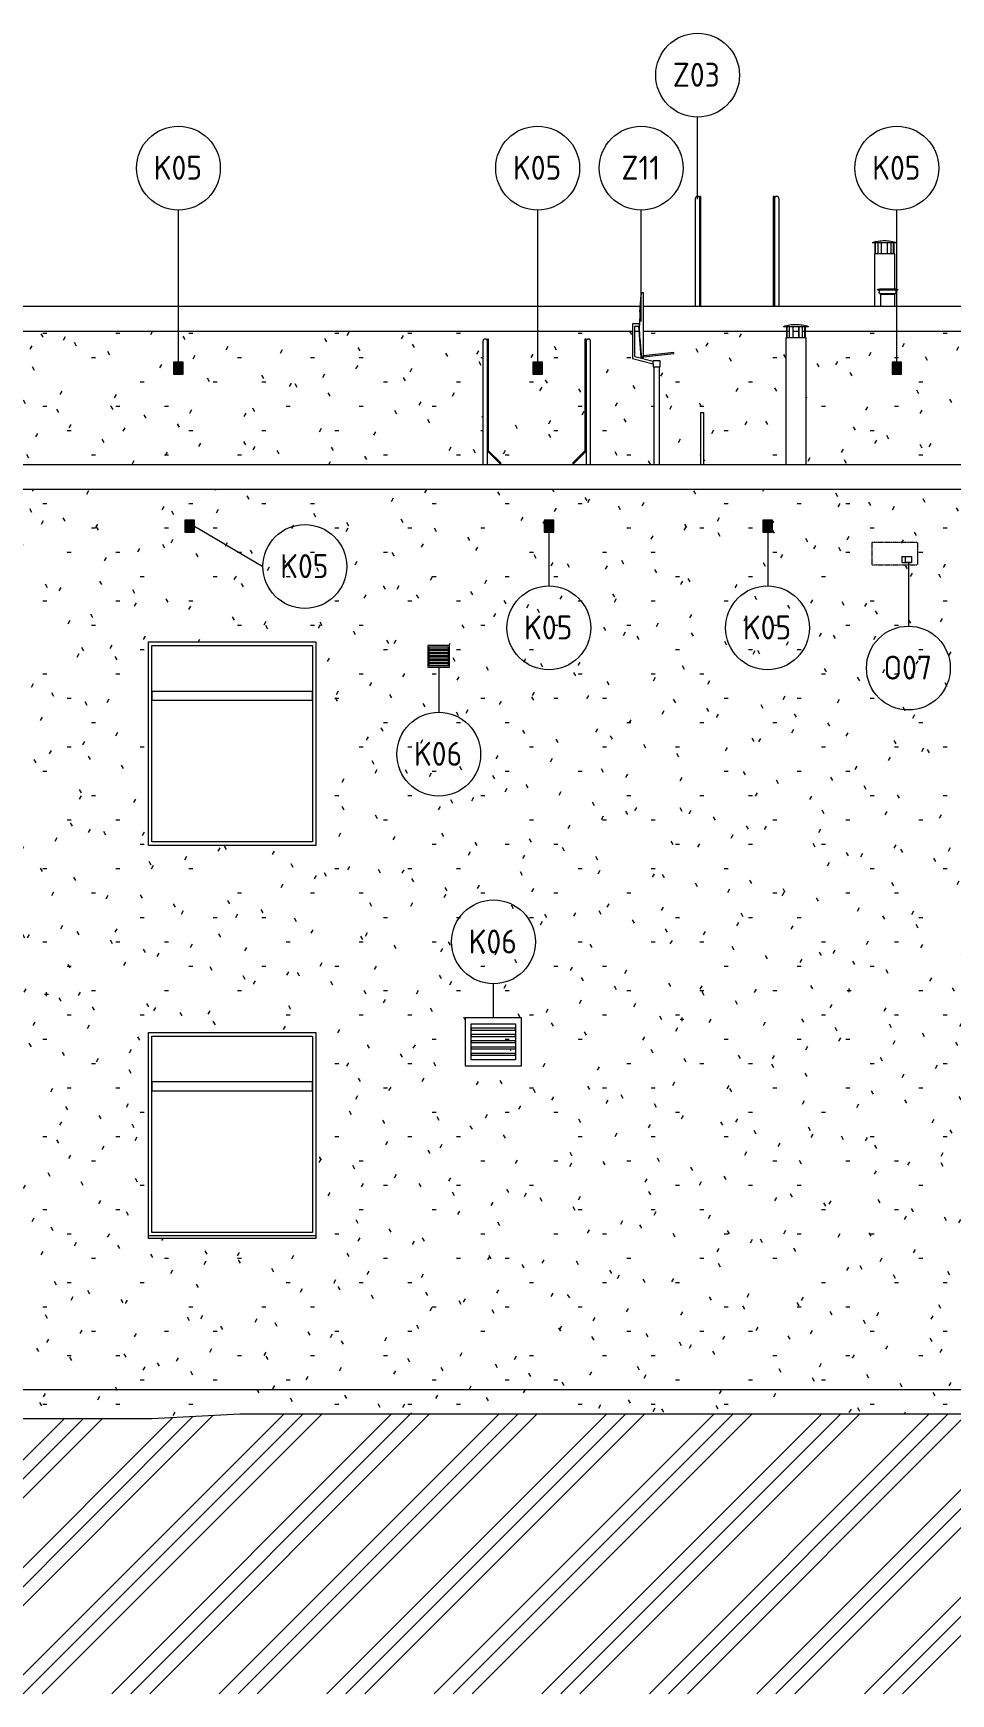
# Model space of a CAD drawing. Header units: millimetres. Extents: x -17526 to 472153, y -45352 to 20466.
# Drawn here: x 175377 to 183040, y -2011 to 11852 of the extents above; entities that cross this region are included whole.
import ezdxf

# ---------------------------------------------------------------- set-up
doc = ezdxf.new("R2010")
doc.units = ezdxf.units.MM
doc.linetypes.add('3_Čárkovaná 1_0mm', pattern=[2, 1, -1])
for name, color, linetype, lineweight in [('A-DETL', 90, 'Continuous', 9), ('A-DETL-GENF', 92, 'Continuous', 9), ('A-DETL-THIN', 151, 'Continuous', 9), ('A-GENM', 13, 'Continuous', 9), ('A-GENM-IDEN', 13, 'Continuous', 9), ('A-GLAZ', 151, 'Continuous', 9), ('A-ROOF-OTLN', 132, 'Continuous', 9), ('A-WALL', 113, 'Continuous', 9), ('A-WALL-PATT', 111, 'Continuous', 9), ('E-POWR-CNTR', 130, 'Continuous', 9), ('E-POWR-DROP', 130, 'Continuous', 9), ('M-EQPM', 50, 'Continuous', 9), ('M-EQPM-IDEN', 50, 'Continuous', 9), ('M-HVAC-CDFF', 50, 'Continuous', 9), ('M-HVAC-CDFF-IDEN', 2, 'Continuous', 9), ('Q-SPCQ', 91, 'Continuous', 9), ('Q-SPCQ-IDEN', 132, 'Continuous', 9)]:
    doc.layers.add(name, color=color, linetype=linetype, lineweight=lineweight)
doc.styles.add('ISOCPEUR', font='isocpeur.ttf', dxfattribs={"width": 0.9, "height": 200})
pattern_1 = [(0, (200653.28, 0), (812.8, 203.2), [33.528, -576.072, 33.528, -576.072, -3251.2]), (0, (200653.28, 0), (812.8, 203.2), [-1219.2, 33.528, -1185.672, 33.528, -576.072, -1422.4]), (0, (200653.28, 0), (812.8, 203.2), [-3048, 33.528, -372.872, 33.528, -982.472]), (120, (200958.08, 101.6), (-582.3764, 602.3054), [33.528, -576.072, 33.528, -576.072, -3251.2]), (120, (200958.08, 101.6), (-582.3764, 602.3054), [-1219.2, 33.528, -1185.672, 33.528, -576.072, -1422.4]), (120, (200958.08, 101.6), (-582.3764, 602.3054), [-3048, 33.528, -372.872, 33.528, -982.472]), (240, (201059.68, 508), (-230.4236, -805.5054), [33.528, -576.072, 33.528, -576.072, -3251.2]), (240, (201059.68, 508), (-230.4236, -805.5054), [-1219.2, 33.528, -1185.672, 33.528, -576.072, -1422.4]), (240, (201059.68, 508), (-230.4236, -805.5054), [-3048, 33.528, -372.872, 33.528, -982.472])]

# ---------------------------------------------------------------- blocks, each defined once
blk = doc.blocks.new('OKNO_1k_nadsvetlik - OKNO_1k_nadsvetlik_1500x1800-1969463-V-Nový-Bourání')
at = {"layer": 'A-GLAZ'}
for p, q in [((-24284, 1840), (-24284, 3480)), ((-24284, 3480), (-22944, 3480)), ((-22944, 3480), (-22944, 1840)), ((-24284, 3100), (-22944, 3100)), ((-24284, 3100), (-24284, 3020)), ((-22944, 3020), (-22944, 3100)), ((-22944, 3020), (-24284, 3020)), ((-22944, 1840), (-24284, 1840))]:
    blk.add_line(p, q, dxfattribs=at)
blk = doc.blocks.new('parapet_ext - parapet_ext-1802102-V-Nový-Bourání')
at = {"layer": 'Q-SPCQ'}
for p, q in [((-24314, 1790), (-24314, 1812)), ((-22914, 1812), (-24314, 1812)), ((-22914, 1812), (-22914, 1790)), ((-22914, 1790), (-24314, 1790))]:
    blk.add_line(p, q, dxfattribs=at)
blk = doc.blocks.new('DPS_vetrání_nová - Typ 1-1348339-V-Nový-Bourání')
at = {"layer": 'M-EQPM', "color": 11}
for p, q in [((-27009, 7786), (-27009, 7686)), ((-26929, 7786), (-27009, 7786)), ((-27004, 7691), (-27004, 7781)), ((-27004, 7781), (-26934, 7781)), ((-27004, 7776), (-26934, 7776)), ((-27004, 7767), (-26934, 7767)), ((-26934, 7781), (-26934, 7691)), ((-26929, 7686), (-26929, 7786)), ((-27009, 7686), (-26929, 7686)), ((-27004, 7758), (-26934, 7758)), ((-27004, 7749), (-26934, 7749)), ((-27004, 7740), (-26934, 7740)), ((-27004, 7732), (-26934, 7732)), ((-27004, 7723), (-26934, 7723)), ((-27004, 7714), (-26934, 7714)), ((-27004, 7705), (-26934, 7705)), ((-27004, 7696), (-26934, 7696)), ((-26934, 7691), (-27004, 7691))]:
    blk.add_line(p, q, dxfattribs=at)
blk = doc.blocks.new('DPS_vetrání_nová - Typ 1-V144-V-Nový-Bourání')
at = {"layer": 'M-EQPM', "color": 11}
for p, q in [((-24103, 9106), (-24103, 9006)), ((-24023, 9106), (-24103, 9106)), ((-24098, 9011), (-24098, 9101)), ((-24098, 9101), (-24028, 9101)), ((-24098, 9096), (-24028, 9096)), ((-24098, 9087), (-24028, 9087)), ((-24098, 9078), (-24028, 9078)), ((-24098, 9069), (-24028, 9069)), ((-24098, 9060), (-24028, 9060)), ((-24098, 9052), (-24028, 9052)), ((-24098, 9043), (-24028, 9043)), ((-24098, 9034), (-24028, 9034)), ((-24098, 9025), (-24028, 9025)), ((-24098, 9016), (-24028, 9016)), ((-24028, 9101), (-24028, 9011)), ((-24023, 9006), (-24023, 9106)), ((-24103, 9006), (-24023, 9006)), ((-24028, 9011), (-24098, 9011))]:
    blk.add_line(p, q, dxfattribs=at)
blk = doc.blocks.new('OKNO_1k_nadsvetlik - OKNO_1k_nadsvetlik_1500x1800-1969513-V-Nový-Bourání')
at = {"layer": 'A-GLAZ'}
for p, q in [((-24284, 5100), (-24284, 6740)), ((-24284, 6740), (-22944, 6740)), ((-22944, 6740), (-22944, 5100)), ((-24284, 6360), (-22944, 6360)), ((-24284, 6360), (-24284, 6280)), ((-22944, 6280), (-24284, 6280)), ((-22944, 6280), (-22944, 6360)), ((-22944, 5100), (-24284, 5100))]:
    blk.add_line(p, q, dxfattribs=at)
blk = doc.blocks.new('parapet_ext - parapet_ext-1802104-V-Nový-Bourání')
at = {"layer": 'Q-SPCQ'}
blk.add_line((-22914, 5072), (-24314, 5072), dxfattribs=at)
blk = doc.blocks.new('Žebřík - DPS_Žebřík ocelový střešní - Z02-2225718-V-Nový-Bourání')
at = {"layer": 'Q-SPCQ', "color": 11}
for p, q in [((-21482, 9299), (-21482, 9280)), ((-21472, 9299), (-21482, 9299)), ((-21472, 8366), (-21472, 9299)), ((-20669, 9299), (-20669, 8366)), ((-20659, 9299), (-20669, 9299)), ((-20659, 9280), (-20659, 9299)), ((-21520, 9280), (-21520, 8250)), ((-21482, 8250), (-21482, 9280)), ((-20659, 9280), (-20659, 8250)), ((-20621, 8250), (-20621, 9280)), ((-21482, 8362), (-21380, 8261)), ((-21370, 8265), (-21472, 8366)), ((-20669, 8366), (-20770, 8265)), ((-20760, 8261), (-20659, 8362)), ((-21380, 8261), (-21380, 8250)), ((-21370, 8250), (-21370, 8265)), ((-20770, 8265), (-20770, 8250)), ((-20760, 8250), (-20760, 8261))]:
    blk.add_line(p, q, dxfattribs=at)
for points, knots in [([(-21501, 9299), (-21503, 9299), (-21505, 9298), (-21508, 9297), (-21511, 9296), (-21512, 9295), (-21514, 9294), (-21515, 9293), (-21516, 9291), (-21517, 9290), (-21518, 9288), (-21519, 9287), (-21519, 9286), (-21519, 9285), (-21520, 9283), (-21520, 9282), (-21520, 9281), (-21520, 9280), (-21520, 9280)], [0, 0, 0, 0, 0.0833333, 0.125, 0.1666667, 0.2083333, 0.2291667, 0.25, 0.2916667, 0.3333333, 0.3541667, 0.375, 0.3958333, 0.4166667, 0.4375, 0.4583333, 0.4791667, 0.5, 0.5, 0.5, 0.5]), ([(-21482, 9280), (-21482, 9280), (-21482, 9281), (-21482, 9282), (-21482, 9283), (-21483, 9285), (-21483, 9286), (-21483, 9287), (-21484, 9288), (-21485, 9289), (-21485, 9290), (-21486, 9292), (-21487, 9293), (-21488, 9294), (-21490, 9295), (-21491, 9296), (-21494, 9297), (-21497, 9298), (-21499, 9299), (-21501, 9299)], [0.5, 0.5, 0.5, 0.5, 0.5208333, 0.5416667, 0.5625, 0.5833333, 0.6041667, 0.625, 0.6458333, 0.6666667, 0.6875, 0.7083333, 0.75, 0.7708333, 0.7916667, 0.8333333, 0.875, 0.9166667, 1, 1, 1, 1]), ([(-20640, 9299), (-20641, 9299), (-20644, 9298), (-20647, 9297), (-20649, 9296), (-20651, 9295), (-20652, 9294), (-20654, 9293), (-20655, 9291), (-20656, 9290), (-20657, 9288), (-20657, 9287), (-20658, 9286), (-20658, 9285), (-20658, 9283), (-20659, 9282), (-20659, 9281), (-20659, 9280), (-20659, 9280)], [0, 0, 0, 0, 0.0833333, 0.125, 0.1666667, 0.2083333, 0.2291667, 0.25, 0.2916667, 0.3333333, 0.3541667, 0.375, 0.3958333, 0.4166667, 0.4375, 0.4583333, 0.4791667, 0.5, 0.5, 0.5, 0.5]), ([(-20621, 9280), (-20621, 9280), (-20621, 9281), (-20621, 9282), (-20621, 9283), (-20621, 9285), (-20622, 9286), (-20622, 9287), (-20623, 9288), (-20623, 9289), (-20624, 9290), (-20625, 9292), (-20626, 9293), (-20627, 9294), (-20628, 9295), (-20630, 9296), (-20632, 9297), (-20636, 9298), (-20638, 9299), (-20640, 9299)], [0.5, 0.5, 0.5, 0.5, 0.5208333, 0.5416667, 0.5625, 0.5833333, 0.6041667, 0.625, 0.6458333, 0.6666667, 0.6875, 0.7083333, 0.75, 0.7708333, 0.7916667, 0.8333333, 0.875, 0.9166667, 1, 1, 1, 1])]:
    blk.add_open_spline(points, degree=3, knots=knots, dxfattribs=at)
blk = doc.blocks.new('Žebřík - DPS_Žebřík ocelový střešní - Z03-2225721-V-Nový-Bourání')
at = {"layer": 'Q-SPCQ', "color": 11}
for p, q in [((-19747, 10471), (-19747, 9570)), ((-19709, 10490), (-19709, 10471)), ((-19699, 10490), (-19709, 10490)), ((-19709, 9570), (-19709, 10471)), ((-19699, 9570), (-19699, 10490)), ((-19095, 10490), (-19095, 9570)), ((-19085, 10490), (-19095, 10490)), ((-19085, 10471), (-19085, 10490)), ((-19085, 10471), (-19085, 9570)), ((-19047, 9570), (-19047, 10471))]:
    blk.add_line(p, q, dxfattribs=at)
for points, knots in [([(-19728, 10490), (-19729, 10490), (-19732, 10490), (-19735, 10489), (-19737, 10487), (-19739, 10486), (-19740, 10485), (-19742, 10484), (-19743, 10483), (-19744, 10481), (-19745, 10479), (-19745, 10478), (-19746, 10477), (-19746, 10476), (-19746, 10475), (-19747, 10473), (-19747, 10472), (-19747, 10471), (-19747, 10471)], [0, 0, 0, 0, 0.0833333, 0.125, 0.1666667, 0.2083333, 0.2291667, 0.25, 0.2916667, 0.3333333, 0.3541667, 0.375, 0.3958333, 0.4166667, 0.4375, 0.4583333, 0.4791667, 0.5, 0.5, 0.5, 0.5]), ([(-19709, 10471), (-19709, 10471), (-19709, 10472), (-19709, 10473), (-19709, 10475), (-19709, 10476), (-19710, 10477), (-19710, 10478), (-19711, 10479), (-19711, 10480), (-19712, 10482), (-19713, 10483), (-19714, 10484), (-19715, 10485), (-19716, 10486), (-19718, 10487), (-19720, 10489), (-19724, 10490), (-19726, 10490), (-19728, 10490)], [0.5, 0.5, 0.5, 0.5, 0.5208333, 0.5416667, 0.5625, 0.5833333, 0.6041667, 0.625, 0.6458333, 0.6666667, 0.6875, 0.7083333, 0.75, 0.7708333, 0.7916667, 0.8333333, 0.875, 0.9166667, 1, 1, 1, 1]), ([(-19066, 10490), (-19068, 10490), (-19071, 10490), (-19074, 10489), (-19076, 10487), (-19078, 10486), (-19079, 10485), (-19080, 10484), (-19082, 10483), (-19083, 10481), (-19084, 10479), (-19084, 10478), (-19084, 10477), (-19085, 10476), (-19085, 10475), (-19085, 10473), (-19085, 10472), (-19085, 10471), (-19085, 10471)], [0, 0, 0, 0, 0.0833333, 0.125, 0.1666667, 0.2083333, 0.2291667, 0.25, 0.2916667, 0.3333333, 0.3541667, 0.375, 0.3958333, 0.4166667, 0.4375, 0.4583333, 0.4791667, 0.5, 0.5, 0.5, 0.5]), ([(-19047, 10471), (-19047, 10471), (-19047, 10472), (-19048, 10473), (-19048, 10475), (-19048, 10476), (-19048, 10477), (-19049, 10478), (-19049, 10479), (-19050, 10480), (-19051, 10482), (-19052, 10483), (-19053, 10484), (-19054, 10485), (-19055, 10486), (-19057, 10487), (-19059, 10489), (-19062, 10490), (-19065, 10490), (-19066, 10490)], [0.5, 0.5, 0.5, 0.5, 0.5208333, 0.5416667, 0.5625, 0.5833333, 0.6041667, 0.625, 0.6458333, 0.6666667, 0.6875, 0.7083333, 0.75, 0.7708333, 0.7916667, 0.8333333, 0.875, 0.9166667, 1, 1, 1, 1])]:
    blk.add_open_spline(points, degree=3, knots=knots, dxfattribs=at)
blk = doc.blocks.new('DPS_antenna - DPS_antenna-1509611-V-Nový-Bourání')
at = {"layer": 'M-EQPM', "color": 11}
for p, q in [((-20180, 9686), (-20191, 9686)), ((-20180, 9416), (-20180, 9686)), ((-20209, 9526), (-20212, 9416)), ((-20272, 9426), (-20272, 9137)), ((-20212, 9426), (-20272, 9426)), ((-20252, 9152), (-20252, 9406)), ((-20252, 9406), (-20212, 9406)), ((-20222, 9406), (-20202, 9148)), ((-20212, 9406), (-20212, 9426)), ((-20209, 9307), (-20212, 9416)), ((-20211, 9404), (-20212, 9406)), ((-20180, 9146), (-20180, 9416)), ((-20252, 9152), (-20097, 9113)), ((-19926, 9186), (-20180, 9160)), ((-20180, 9151), (-19925, 9177)), ((-19925, 9177), (-19926, 9186)), ((-20272, 9137), (-20097, 9093)), ((-20202, 9148), (-20193, 9149)), ((-20191, 9146), (-20180, 9146)), ((-20099, 9118), (-20099, 9114)), ((-20039, 9118), (-20099, 9118)), ((-20096, 9118), (-20099, 9118)), ((-20099, 9093), (-20099, 9068)), ((-20099, 9068), (-20039, 9068)), ((-20097, 9093), (-20097, 9113)), ((-20094, 9068), (-20094, 8250)), ((-20044, 8250), (-20044, 9068)), ((-20039, 9068), (-20039, 9118)), ((-19704, 8684), (-19704, 8250)), ((-19674, 8684), (-19704, 8684)), ((-19674, 8250), (-19674, 8684))]:
    blk.add_line(p, q, dxfattribs=at)
at = {"layer": 'M-EQPM', "color": 11, "flags": 128}
for points in [[(-20209, 9526), (-20198, 9667), (-20192, 9685), (-20192, 9686), (-20192, 9686), (-20191, 9686)], [(-20209, 9307), (-20198, 9166), (-20192, 9147), (-20192, 9147), (-20192, 9146), (-20191, 9146)]]:
    blk.add_lwpolyline(points, dxfattribs=at)
blk = doc.blocks.new('PRAV ochranná mříž_ napájení - Standardní-1168067-V-Nový-Bourání')
at = {"layer": 'M-HVAC-CDFF', "color": 11}
for p, q in [((-21197, 3632), (-21667, 3632)), ((-21667, 3632), (-21667, 3232)), ((-21197, 3232), (-21197, 3632)), ((-21617, 3282), (-21617, 3582)), ((-21617, 3582), (-21247, 3582)), ((-21247, 3545), (-21617, 3545)), ((-21617, 3545), (-21617, 3530)), ((-21617, 3530), (-21247, 3530)), ((-21247, 3492), (-21617, 3492)), ((-21617, 3492), (-21617, 3477)), ((-21617, 3477), (-21247, 3477)), ((-21247, 3582), (-21247, 3282)), ((-21247, 3530), (-21247, 3545)), ((-21247, 3477), (-21247, 3492)), ((-21247, 3440), (-21617, 3440)), ((-21617, 3440), (-21617, 3425)), ((-21617, 3425), (-21247, 3425)), ((-21247, 3387), (-21617, 3387)), ((-21617, 3387), (-21617, 3372)), ((-21617, 3372), (-21247, 3372)), ((-21247, 3335), (-21617, 3335)), ((-21617, 3335), (-21617, 3320)), ((-21247, 3425), (-21247, 3440)), ((-21247, 3372), (-21247, 3387)), ((-21247, 3320), (-21247, 3335)), ((-21667, 3232), (-21197, 3232)), ((-21617, 3320), (-21247, 3320)), ((-21247, 3282), (-21617, 3282))]:
    blk.add_line(p, q, dxfattribs=at)
blk = doc.blocks.new('DPS_TZB_VZT_mříž_fasadní - Standardní 2-1169097-V-Nový-Bourání')
at = {"layer": 'M-HVAC-CDFF', "color": 11}
for p, q in [((-21799, 6740), (-21979, 6740)), ((-21979, 6740), (-21979, 6560)), ((-21969, 6570), (-21969, 6730)), ((-21969, 6730), (-21809, 6730)), ((-21809, 6710), (-21969, 6710)), ((-21969, 6710), (-21969, 6702)), ((-21969, 6702), (-21809, 6702)), ((-21809, 6682), (-21969, 6682)), ((-21969, 6682), (-21969, 6674)), ((-21969, 6674), (-21809, 6674)), ((-21809, 6730), (-21809, 6570)), ((-21809, 6702), (-21809, 6710)), ((-21809, 6674), (-21809, 6682)), ((-21799, 6560), (-21799, 6740)), ((-21979, 6560), (-21799, 6560)), ((-21809, 6654), (-21969, 6654)), ((-21969, 6654), (-21969, 6646)), ((-21969, 6646), (-21809, 6646)), ((-21809, 6626), (-21969, 6626)), ((-21969, 6626), (-21969, 6618)), ((-21969, 6618), (-21809, 6618)), ((-21809, 6598), (-21969, 6598)), ((-21969, 6598), (-21969, 6590)), ((-21969, 6590), (-21809, 6590)), ((-21809, 6570), (-21969, 6570)), ((-21809, 6646), (-21809, 6654)), ((-21809, 6618), (-21809, 6626)), ((-21809, 6590), (-21809, 6598))]:
    blk.add_line(p, q, dxfattribs=at)
blk = doc.blocks.new('Komín1 - Komín1-1879209-V-Nový-Bourání')
at = {"layer": 'M-HVAC-CDFF'}
for p, q in [((-19008, 9404), (-18906, 9404)), ((-18991, 9310), (-18991, 8250)), ((-18906, 9310), (-18991, 9310)), ((-18985, 9404), (-18985, 9310)), ((-18980, 9310), (-18980, 9404)), ((-18959, 9310), (-18959, 9404)), ((-18933, 9404), (-18933, 9310)), ((-18930, 9310), (-18930, 9404)), ((-18906, 9404), (-18804, 9404)), ((-18821, 9310), (-18906, 9310)), ((-18882, 9310), (-18882, 9404)), ((-18879, 9310), (-18879, 9404)), ((-18853, 9404), (-18853, 9310)), ((-18832, 9310), (-18832, 9404)), ((-18827, 9310), (-18827, 9404)), ((-18821, 8250), (-18821, 9310))]:
    blk.add_line(p, q, dxfattribs=at)
at = {"layer": 'M-HVAC-CDFF', "flags": 128}
for points in [[(-19010, 9404), (-18997, 9408), (-18984, 9412), (-18971, 9414), (-18958, 9417), (-18945, 9419), (-18931, 9420), (-18918, 9421), (-18906, 9421)], [(-18906, 9421), (-18893, 9421), (-18879, 9420), (-18866, 9418), (-18853, 9417), (-18840, 9414), (-18827, 9411), (-18814, 9408), (-18802, 9404)]]:
    blk.add_lwpolyline(points, dxfattribs=at)
blk = doc.blocks.new('Komín2 - Komín2-1880273-V-Nový-Bourání')
at = {"layer": 'M-HVAC-CDFF'}
blk.add_line((-18820, 8810), (-18818, 8810), dxfattribs=at)
blk.add_line((-18820, 8810), (-18818, 8810), dxfattribs=at)
at = {"layer": 'M-HVAC-CDFF', "flags": 128}
for points in [[(-18819, 8813), (-18819, 8813), (-18819, 8813), (-18820, 8813), (-18820, 8813), (-18821, 8813)], [(-18821, 8813), (-18820, 8813), (-18820, 8813), (-18819, 8813), (-18819, 8813), (-18819, 8813), (-18819, 8813)], [(-18819, 8813), (-18819, 8813), (-18819, 8813), (-18819, 8813), (-18819, 8813), (-18819, 8813), (-18818, 8813), (-18818, 8813), (-18818, 8813), (-18818, 8813), (-18818, 8813), (-18818, 8812), (-18818, 8812), (-18818, 8812), (-18818, 8812), (-18818, 8812), (-18817, 8812), (-18817, 8812), (-18817, 8812), (-18817, 8812), (-18817, 8812), (-18817, 8812), (-18817, 8812), (-18817, 8812), (-18817, 8812), (-18817, 8811), (-18817, 8811), (-18817, 8811), (-18817, 8811), (-18817, 8811), (-18817, 8811), (-18817, 8811), (-18816, 8811), (-18816, 8811), (-18816, 8811), (-18816, 8810), (-18816, 8810), (-18816, 8810), (-18816, 8810), (-18816, 8810), (-18816, 8810)]]:
    blk.add_lwpolyline(points, dxfattribs=at)
blk = doc.blocks.new('Komín3 - Komín3-1950367-V-Nový-Bourání')
at = {"layer": 'M-HVAC-CDFF'}
for p, q in [((-18269, 10104), (-18166, 10104)), ((-18251, 10010), (-18251, 9570)), ((-18166, 10010), (-18251, 10010)), ((-18246, 10104), (-18246, 10010)), ((-18241, 10010), (-18241, 10104)), ((-18219, 10010), (-18219, 10104)), ((-18193, 10104), (-18193, 10010)), ((-18190, 10010), (-18190, 10104)), ((-18166, 10104), (-18064, 10104)), ((-18081, 10010), (-18166, 10010)), ((-18142, 10010), (-18142, 10104)), ((-18140, 10010), (-18140, 10104)), ((-18114, 10104), (-18114, 10010)), ((-18092, 10010), (-18092, 10104)), ((-18087, 10010), (-18087, 10104)), ((-18081, 9714), (-18081, 10010))]:
    blk.add_line(p, q, dxfattribs=at)
at = {"layer": 'M-HVAC-CDFF', "flags": 128}
for points in [[(-18270, 10104), (-18257, 10108), (-18244, 10112), (-18231, 10114), (-18218, 10117), (-18205, 10119), (-18192, 10120), (-18178, 10121), (-18166, 10121)], [(-18166, 10121), (-18153, 10121), (-18140, 10120), (-18126, 10118), (-18113, 10117), (-18100, 10114), (-18087, 10111), (-18074, 10108), (-18062, 10104)]]:
    blk.add_lwpolyline(points, dxfattribs=at)
blk = doc.blocks.new('Komín4 - Komín4-1953879-V-Nový-Bourání')
at = {"layer": 'M-HVAC-CDFF'}
for p, q in [((-18224, 9710), (-18140, 9710)), ((-18224, 9710), (-18214, 9710)), ((-18210, 9713), (-18140, 9713)), ((-18210, 9710), (-18210, 9690)), ((-18149, 9715), (-18140, 9715)), ((-18140, 9715), (-18131, 9715)), ((-18140, 9713), (-18119, 9713)), ((-18140, 9710), (-18056, 9710)), ((-18108, 9713), (-18070, 9713)), ((-18070, 9690), (-18070, 9710)), ((-18066, 9710), (-18056, 9710)), ((-18205, 9678), (-18140, 9678)), ((-18200, 9670), (-18200, 9570)), ((-18199, 9670), (-18200, 9670)), ((-18187, 9670), (-18198, 9670)), ((-18186, 9670), (-18187, 9670)), ((-18167, 9670), (-18186, 9670)), ((-18164, 9670), (-18168, 9670)), ((-18140, 9670), (-18164, 9670)), ((-18140, 9678), (-18116, 9678)), ((-18116, 9670), (-18140, 9670)), ((-18113, 9670), (-18116, 9670)), ((-18115, 9678), (-18075, 9678)), ((-18094, 9670), (-18113, 9670)), ((-18093, 9670), (-18095, 9670)), ((-18082, 9670), (-18093, 9670)), ((-18080, 9670), (-18081, 9670)), ((-18080, 9570), (-18080, 9670))]:
    blk.add_line(p, q, dxfattribs=at)
at = {"layer": 'M-HVAC-CDFF', "flags": 128}
for points in [[(-18225, 9710), (-18225, 9710), (-18225, 9710), (-18225, 9710), (-18225, 9710), (-18225, 9711), (-18225, 9711), (-18225, 9711), (-18225, 9711), (-18225, 9711), (-18225, 9711), (-18225, 9711), (-18225, 9711), (-18225, 9711), (-18225, 9711), (-18225, 9712), (-18225, 9712), (-18225, 9712), (-18224, 9712), (-18224, 9712), (-18224, 9712), (-18224, 9712), (-18224, 9712), (-18224, 9712), (-18224, 9712), (-18224, 9712), (-18224, 9712), (-18224, 9712), (-18224, 9712), (-18223, 9712), (-18223, 9713), (-18223, 9713), (-18223, 9713), (-18223, 9713), (-18223, 9713), (-18223, 9713), (-18223, 9713), (-18223, 9713), (-18223, 9713), (-18222, 9713), (-18222, 9713)], [(-18222, 9713), (-18222, 9713), (-18222, 9713), (-18222, 9713), (-18221, 9713), (-18221, 9713), (-18220, 9713), (-18219, 9713), (-18218, 9713), (-18217, 9713), (-18216, 9713), (-18215, 9713), (-18213, 9713), (-18212, 9713), (-18210, 9713), (-18208, 9713), (-18206, 9713), (-18205, 9713)], [(-18140, 9713), (-18143, 9713), (-18147, 9713), (-18150, 9713), (-18153, 9713), (-18156, 9713), (-18160, 9713), (-18163, 9713), (-18166, 9713), (-18169, 9713), (-18172, 9713), (-18175, 9713), (-18178, 9713), (-18181, 9713), (-18184, 9713), (-18187, 9713), (-18189, 9713), (-18192, 9713), (-18194, 9713), (-18197, 9713), (-18199, 9713), (-18201, 9713), (-18204, 9713), (-18206, 9713), (-18208, 9713), (-18209, 9713), (-18211, 9713), (-18213, 9713), (-18214, 9713), (-18216, 9713), (-18217, 9713), (-18218, 9713), (-18219, 9713), (-18220, 9713), (-18221, 9713), (-18221, 9713), (-18222, 9713), (-18222, 9713), (-18222, 9713), (-18222, 9713), (-18222, 9713)], [(-18210, 9713), (-18210, 9713), (-18210, 9713), (-18210, 9713), (-18210, 9713), (-18210, 9713), (-18210, 9713), (-18210, 9713), (-18210, 9714), (-18210, 9714), (-18210, 9714), (-18210, 9714), (-18210, 9714), (-18210, 9714), (-18210, 9714), (-18210, 9714), (-18210, 9714), (-18210, 9714), (-18209, 9715), (-18209, 9715), (-18209, 9715), (-18209, 9715), (-18209, 9715), (-18209, 9715), (-18209, 9715), (-18209, 9715), (-18209, 9715), (-18209, 9715), (-18209, 9715), (-18208, 9715), (-18208, 9715), (-18208, 9715), (-18208, 9715), (-18208, 9715), (-18208, 9715), (-18208, 9715), (-18208, 9715), (-18208, 9715), (-18208, 9715), (-18207, 9715), (-18207, 9715)], [(-18207, 9715), (-18207, 9715), (-18207, 9715), (-18207, 9715), (-18207, 9715), (-18206, 9715), (-18205, 9715), (-18205, 9715), (-18204, 9715), (-18203, 9715), (-18202, 9715), (-18201, 9715), (-18200, 9715), (-18198, 9715), (-18197, 9715), (-18196, 9715), (-18194, 9715), (-18192, 9715), (-18191, 9715), (-18189, 9715), (-18187, 9715), (-18185, 9715), (-18183, 9715), (-18181, 9715), (-18179, 9715), (-18176, 9715), (-18174, 9715), (-18172, 9715), (-18169, 9715), (-18167, 9715), (-18164, 9715), (-18162, 9715), (-18159, 9715), (-18157, 9715), (-18154, 9715), (-18152, 9715), (-18149, 9715)], [(-18140, 9715), (-18143, 9715), (-18145, 9715), (-18148, 9715), (-18151, 9715), (-18153, 9715), (-18156, 9715), (-18159, 9715), (-18161, 9715), (-18164, 9715), (-18166, 9715), (-18169, 9715), (-18171, 9715), (-18174, 9715), (-18176, 9715), (-18178, 9715), (-18180, 9715), (-18182, 9715), (-18184, 9715), (-18186, 9715), (-18188, 9715), (-18190, 9715), (-18192, 9715), (-18194, 9715), (-18195, 9715), (-18197, 9715), (-18198, 9715), (-18199, 9715), (-18201, 9715), (-18202, 9715), (-18203, 9715), (-18204, 9715), (-18205, 9715), (-18205, 9715), (-18206, 9715), (-18206, 9715), (-18207, 9715), (-18207, 9715), (-18207, 9715), (-18207, 9715), (-18207, 9715)], [(-18151, 9715), (-18150, 9716), (-18149, 9716), (-18148, 9717), (-18147, 9717), (-18146, 9717), (-18145, 9717), (-18144, 9717), (-18143, 9718), (-18142, 9718), (-18141, 9718), (-18140, 9718)], [(-18140, 9718), (-18139, 9718), (-18138, 9718), (-18137, 9718), (-18136, 9717), (-18135, 9717), (-18134, 9717), (-18133, 9717), (-18132, 9716), (-18131, 9716), (-18130, 9716), (-18130, 9715)], [(-18073, 9715), (-18073, 9715), (-18073, 9715), (-18073, 9715), (-18074, 9715), (-18074, 9715), (-18075, 9715), (-18075, 9715), (-18076, 9715), (-18077, 9715), (-18078, 9715), (-18079, 9715), (-18080, 9715), (-18082, 9715), (-18083, 9715), (-18085, 9715), (-18086, 9715), (-18088, 9715), (-18090, 9715), (-18091, 9715), (-18093, 9715), (-18095, 9715), (-18097, 9715), (-18099, 9715), (-18102, 9715), (-18104, 9715), (-18106, 9715), (-18108, 9715), (-18111, 9715), (-18113, 9715), (-18116, 9715), (-18118, 9715), (-18121, 9715), (-18123, 9715), (-18126, 9715), (-18129, 9715), (-18131, 9715), (-18134, 9715), (-18137, 9715), (-18139, 9715), (-18140, 9715)], [(-18058, 9713), (-18058, 9713), (-18058, 9713), (-18058, 9713), (-18059, 9713), (-18059, 9713), (-18060, 9713), (-18061, 9713), (-18062, 9713), (-18063, 9713), (-18064, 9713), (-18066, 9713), (-18067, 9713), (-18069, 9713), (-18070, 9713), (-18072, 9713), (-18074, 9713), (-18076, 9713), (-18078, 9713), (-18080, 9713), (-18083, 9713), (-18085, 9713), (-18088, 9713), (-18090, 9713), (-18093, 9713), (-18096, 9713), (-18098, 9713), (-18101, 9713), (-18104, 9713), (-18107, 9713), (-18110, 9713), (-18113, 9713), (-18117, 9713), (-18120, 9713), (-18123, 9713), (-18126, 9713), (-18129, 9713), (-18133, 9713), (-18136, 9713), (-18139, 9713), (-18140, 9713)], [(-18131, 9715), (-18129, 9715), (-18127, 9715), (-18124, 9715), (-18122, 9715), (-18119, 9715), (-18116, 9715), (-18114, 9715), (-18111, 9715), (-18109, 9715), (-18107, 9715), (-18104, 9715), (-18102, 9715), (-18100, 9715), (-18098, 9715), (-18096, 9715), (-18094, 9715), (-18092, 9715), (-18090, 9715), (-18088, 9715), (-18087, 9715), (-18085, 9715), (-18083, 9715), (-18082, 9715), (-18081, 9715), (-18080, 9715), (-18078, 9715), (-18077, 9715), (-18076, 9715), (-18076, 9715), (-18075, 9715), (-18074, 9715), (-18074, 9715), (-18073, 9715), (-18073, 9715), (-18073, 9715), (-18073, 9715), (-18073, 9715)], [(-18075, 9713), (-18073, 9713), (-18071, 9713), (-18069, 9713), (-18068, 9713), (-18066, 9713), (-18065, 9713), (-18063, 9713), (-18062, 9713), (-18061, 9713), (-18060, 9713), (-18060, 9713), (-18059, 9713), (-18059, 9713), (-18058, 9713), (-18058, 9713), (-18058, 9713), (-18058, 9713)], [(-18073, 9715), (-18073, 9715), (-18073, 9715), (-18073, 9715), (-18072, 9715), (-18072, 9715), (-18072, 9715), (-18072, 9715), (-18072, 9715), (-18072, 9715), (-18072, 9715), (-18072, 9715), (-18072, 9715), (-18071, 9715), (-18071, 9715), (-18071, 9715), (-18071, 9715), (-18071, 9715), (-18071, 9715), (-18071, 9715), (-18071, 9715), (-18071, 9715), (-18071, 9714), (-18071, 9714), (-18071, 9714), (-18071, 9714), (-18070, 9714), (-18070, 9714), (-18070, 9714), (-18070, 9714), (-18070, 9714), (-18070, 9714), (-18070, 9713), (-18070, 9713), (-18070, 9713), (-18070, 9713), (-18070, 9713), (-18070, 9713), (-18070, 9713), (-18070, 9713), (-18070, 9713)], [(-18058, 9713), (-18058, 9713), (-18058, 9713), (-18058, 9713), (-18057, 9713), (-18057, 9713), (-18057, 9713), (-18057, 9713), (-18057, 9713), (-18057, 9713), (-18057, 9713), (-18057, 9712), (-18057, 9712), (-18056, 9712), (-18056, 9712), (-18056, 9712), (-18056, 9712), (-18056, 9712), (-18056, 9712), (-18056, 9712), (-18056, 9712), (-18056, 9712), (-18056, 9712), (-18056, 9712), (-18056, 9712), (-18056, 9711), (-18055, 9711), (-18055, 9711), (-18055, 9711), (-18055, 9711), (-18055, 9711), (-18055, 9711), (-18055, 9711), (-18055, 9711), (-18055, 9711), (-18055, 9710), (-18055, 9710), (-18055, 9710), (-18055, 9710), (-18055, 9710), (-18055, 9710)], [(-18205, 9678), (-18205, 9679), (-18206, 9679), (-18206, 9680), (-18206, 9680), (-18207, 9680), (-18207, 9681), (-18208, 9681), (-18208, 9682), (-18208, 9682), (-18208, 9683), (-18209, 9683), (-18209, 9684), (-18209, 9684), (-18209, 9685), (-18210, 9685), (-18210, 9686), (-18210, 9687), (-18210, 9687), (-18210, 9688), (-18210, 9688), (-18210, 9689), (-18210, 9689), (-18210, 9690)], [(-18200, 9670), (-18200, 9670), (-18200, 9671), (-18200, 9671), (-18200, 9672), (-18200, 9672), (-18200, 9672), (-18201, 9673), (-18201, 9673), (-18201, 9674), (-18201, 9674), (-18201, 9674), (-18201, 9675), (-18201, 9675), (-18202, 9675), (-18202, 9676), (-18202, 9676), (-18202, 9676), (-18203, 9677), (-18203, 9677), (-18203, 9677), (-18203, 9677), (-18204, 9678), (-18204, 9678), (-18204, 9678), (-18205, 9678), (-18205, 9678)], [(-18075, 9678), (-18076, 9678), (-18076, 9678), (-18076, 9678), (-18077, 9678), (-18077, 9677), (-18077, 9677), (-18078, 9677), (-18078, 9676), (-18078, 9676), (-18078, 9676), (-18079, 9675), (-18079, 9675), (-18079, 9675), (-18079, 9674), (-18079, 9674), (-18079, 9674), (-18080, 9673), (-18080, 9673), (-18080, 9673), (-18080, 9672), (-18080, 9672), (-18080, 9671), (-18080, 9671), (-18080, 9671), (-18080, 9670), (-18080, 9670)], [(-18070, 9690), (-18070, 9689), (-18070, 9688), (-18070, 9688), (-18070, 9687), (-18070, 9687), (-18071, 9686), (-18071, 9686), (-18071, 9685), (-18071, 9685), (-18071, 9684), (-18071, 9683), (-18072, 9683), (-18072, 9682), (-18072, 9682), (-18073, 9682), (-18073, 9681), (-18073, 9681), (-18074, 9680), (-18074, 9680), (-18074, 9679), (-18075, 9679), (-18075, 9679), (-18075, 9678)]]:
    blk.add_lwpolyline(points, dxfattribs=at)
blk = doc.blocks.new('BP_ZÁSTUPNÝ PRVEK - BP_ZÁSTUPNÝ PRVEK - OV4-2137774-V-Nový-Bourání')
at = {"layer": 'A-GENM', "color": 11}
for p, q in [((-17992, 7484), (-17942, 7484)), ((-17992, 7434), (-17992, 7484)), ((-17942, 7434), (-17992, 7434)), ((-17942, 7484), (-17942, 7434))]:
    blk.add_line(p, q, dxfattribs=at)
blk = doc.blocks.new('Popiska speciální vybavení - Popiska okna_Bublina-1426311-V-Nový-Bourání')
at = {"layer": 'Q-SPCQ-IDEN'}
blk.add_circle((-19727, 11502), 350, dxfattribs=at)
blk = doc.blocks.new('Popiska mechanické zařízení - Popiska okna_Bublina-1428144-V-Nový-Bourání')
at = {"layer": 'M-EQPM-IDEN'}
blk.add_circle((-27063, 10726), 350, dxfattribs=at)
blk = doc.blocks.new('Popiska mechanické zařízení_popiska_vzduchotechniky02 - Popiska okna_Bublina-1592102-V-Nový-Bourání')
at = {"layer": 'M-HVAC-CDFF-IDEN'}
blk.add_circle((-21889, 5833), 350, dxfattribs=at)
blk = doc.blocks.new('Popiska becný model_Bublina_CC - Popiska okna_Bublina-1416866-V-Nový-Bourání')
at = {"layer": 'A-GENM-IDEN'}
blk.add_circle((-27348, 4770), 350, dxfattribs=at)

msp = doc.modelspace()

# ---------------------------------------------------------------- hatches: boundary and pattern name
at = {"layer": 'A-DETL-GENF'}
h = msp.add_hatch(dxfattribs=at)
h.set_pattern_fill('FP_120', style=0, pattern_type=2)
h.set_pattern_definition([(45, (200653.3, 0), (-449.013, 449.013), []), (45, (200812, 0), (0, 898.026), []), (45, (200494.5, 0), (0, 898.026), [])])
h.paths.add_polyline_path([(189079, -2011), (211258, -2011), (211258, 860), (208227, 860), (203027, 951), (199607, 951), (199607, 731), (198907, 731), (195589, 615), (193249, 615), (191632, 530), (189882, 623), (186207, 430), (184507, 430), (183165, 324), (177102, 324), (176367, 285), (167952, 285), (167952, -2011), (186306, -2011)])
at = {"layer": 'A-WALL-PATT'}
h = msp.add_hatch(dxfattribs=at)
h.set_pattern_fill('FP_116', color=11, style=0, pattern_type=2)
h.set_pattern_definition(pattern_1)
h.paths.add_polyline_path([(177374, 8250), (179133, 8250), (179134, 9285), (179136, 9289), (179139, 9293), (179143, 9296), (179147, 9298), (179152, 9299), (179157, 9298), (179162, 9296), (179166, 9293), (179169, 9289), (179171, 9285), (179171, 9285), (179171, 9299), (179181, 9299), (179181, 8366), (179283, 8265), (179283, 8250), (179883, 8250), (179883, 8265), (179984, 8366), (179984, 9299), (179994, 9298), (179995, 9285), (179997, 9289), (180000, 9293), (180004, 9296), (180009, 9298), (180014, 9299), (180018, 9298), (180023, 9296), (180027, 9293), (180030, 9289), (180032, 9285), (180033, 9280), (180033, 8250), (180560, 8250), (180559, 9068), (180555, 9068), (180555, 9093), (180381, 9137), (180381, 9366), (171591, 9366), (171591, 8265), (172038, 8264), (172038, 8255), (171591, 8255), (171591, 8250), (177372, 8250)])
h.paths.add_polyline_path([(182420, 8250), (183319, 8250), (183319, 8259), (183045, 8260), (183045, 8269), (183319, 8269), (183319, 9366), (181827, 9366), (181827, 9310), (181832, 9310), (181832, 8250), (182419, 8250)])
h.paths.add_polyline_path([(181662, 8250), (181662, 9310), (181668, 9310), (181668, 9366), (180473, 9366), (180473, 9160), (180727, 9186), (180728, 9177), (180473, 9151), (180473, 9148), (180460, 9149), (180459, 9149), (180451, 9148), (180435, 9366), (180401, 9366), (180401, 9152), (180556, 9113), (180557, 9118), (180615, 9118), (180614, 9068), (180610, 9068), (180610, 8250), (180950, 8250), (180950, 8684), (180980, 8684), (180980, 8250), (181628, 8250)])
h.paths.add_polyline_path([(179171, 8250), (179273, 8250), (179273, 8261), (179171, 8362), (179171, 8295)])
h.paths.add_polyline_path([(179893, 8250), (179994, 8250), (179994, 8362), (179893, 8261)])
h.paths.add_polyline_path([(172522, 8500), (172522, 8550), (172572, 8550), (172572, 8500)])
h.paths.add_polyline_path([(182585, 9006), (182551, 9006), (182551, 9106), (182631, 9105), (182631, 9006), (182586, 9006)])
h.paths.add_polyline_path([(173551, 9006), (173551, 9106), (173631, 9106), (173631, 9006), (173570, 9006)])
h.paths.add_polyline_path([(176580, 9006), (176551, 9006), (176551, 9106), (176631, 9106), (176631, 9006), (176581, 9006)])
h.paths.add_polyline_path([(179596, 9006), (179551, 9006), (179551, 9106), (179631, 9106), (179631, 9006), (179602, 9006)])
h.paths.add_polyline_path([(181695, 9310), (181695, 9366), (181673, 9366), (181674, 9310), (181694, 9310)])
h.paths.add_polyline_path([(181728, 9310), (181772, 9310), (181772, 9366), (181723, 9366), (181723, 9310), (181725, 9310)])
h.paths.add_polyline_path([(181800, 9310), (181822, 9310), (181822, 9366), (181800, 9366), (181800, 9326)])
h = msp.add_hatch(dxfattribs=at)
h.set_pattern_fill('FP_116', color=11, style=0, pattern_type=2)
h.set_pattern_definition(pattern_1)
h.paths.add_polyline_path([(171684, 530), (172154, 530), (172154, 8046), (171684, 8046), (171684, 737)])
h.paths.add_polyline_path([(172164, 530), (183623, 530), (183623, 8046), (172164, 8046), (172164, 631)])
h.paths.add_polyline_path([(176343, 1790), (176339, 1790), (176339, 3510), (177739, 3510), (177739, 1790), (176429, 1790)])
h.paths.add_polyline_path([(179288, 3232), (178986, 3232), (178986, 3632), (179456, 3632), (179456, 3232), (179375, 3232)])
h.paths.add_polyline_path([(179036, 3282), (179406, 3282), (179406, 3320), (179036, 3320), (179036, 3314)])
h.paths.add_polyline_path([(179406, 3335), (179406, 3372), (179036, 3372), (179036, 3335), (179375, 3335)])
h.paths.add_polyline_path([(179406, 3387), (179406, 3425), (179036, 3425), (179036, 3387), (179375, 3387)])
h.paths.add_polyline_path([(179036, 3440), (179406, 3440), (179406, 3477), (179036, 3477)])
h.paths.add_polyline_path([(179406, 3492), (179406, 3530), (179036, 3530), (179036, 3492), (179375, 3492)])
h.paths.add_polyline_path([(179406, 3545), (179406, 3582), (179036, 3582), (179036, 3545), (179375, 3545)])
h.paths.add_polyline_path([(183537, 3602), (183531, 3603), (183529, 3604), (183526, 3610), (183529, 3617), (183534, 3619), (183537, 3619), (183540, 3618), (183544, 3613), (183543, 3606)])
h.paths.add_polyline_path([(180798, 3611), (180791, 3612), (180789, 3614), (180787, 3620), (180789, 3626), (180793, 3629), (180798, 3628), (180800, 3628), (180804, 3622), (180803, 3616), (180802, 3614)])
h.paths.add_polyline_path([(174162, 3628), (174162, 3678), (174216, 3663), (174216, 3673), (174276, 3673), (174276, 3633), (174216, 3633), (174216, 3643), (174177, 3632)])
h.paths.add_polyline_path([(174219, 3690), (174198, 3692), (174177, 3702), (174161, 3716), (174150, 3729), (174142, 3748), (174140, 3769), (174142, 3790), (174151, 3810), (174163, 3825), (174179, 3838), (174198, 3846), (174219, 3848), (174240, 3846), (174259, 3838), (174275, 3825), (174288, 3809), (174296, 3790), (174298, 3769), (174296, 3748), (174287, 3728), (174275, 3713), (174259, 3700), (174240, 3692)])
h.paths.add_polyline_path([(183537, 3751), (183531, 3752), (183529, 3754), (183526, 3760), (183529, 3766), (183534, 3769), (183537, 3768), (183540, 3768), (183544, 3762), (183543, 3756)])
h.paths.add_polyline_path([(175491, 3821), (175485, 3822), (175483, 3824), (175480, 3830), (175483, 3836), (175487, 3839), (175491, 3838), (175493, 3838), (175498, 3832), (175497, 3826)])
h.paths.add_polyline_path([(182193, 3852), (182186, 3853), (182184, 3855), (182182, 3861), (182184, 3867), (182188, 3870), (182193, 3869), (182195, 3869), (182199, 3863), (182198, 3857)])
h.paths.add_polyline_path([(183373, 4901), (183366, 4902), (183364, 4904), (183362, 4910), (183364, 4916), (183368, 4919), (183373, 4918), (183375, 4918), (183379, 4912), (183378, 4906)])
h.paths.add_polyline_path([(176339, 5070), (176339, 6770), (177739, 6770), (177739, 5070), (176343, 5070)])
h.paths.add_polyline_path([(172704, 5271), (172697, 5272), (172696, 5274), (172693, 5280), (172696, 5286), (172700, 5289), (172704, 5288), (172706, 5288), (172711, 5282), (172710, 5276)])
h.paths.add_polyline_path([(175268, 5271), (175260, 5273), (175259, 5274), (175257, 5280), (175260, 5287), (175263, 5289), (175268, 5288), (175270, 5288), (175274, 5282), (175274, 5276)])
h.paths.add_polyline_path([(172682, 5281), (172675, 5282), (172673, 5284), (172671, 5290), (172673, 5296), (172677, 5299), (172682, 5298), (172684, 5298), (172688, 5292), (172688, 5286), (172682, 5282)])
h.paths.add_polyline_path([(173311, 5688), (173200, 5694), (173090, 5712), (172983, 5742), (172877, 5785), (172782, 5837), (172691, 5901), (172607, 5974), (172528, 6062), (172467, 6147), (173750, 6147), (173750, 6247), (173392, 6247), (173392, 6963), (172960, 6963), (172960, 6863), (173272, 6863), (173271, 6247), (172801, 6247), (172801, 7243), (172476, 7243), (172543, 7332), (172620, 7413), (172705, 7485), (172801, 7549), (172896, 7599), (173000, 7639), (173107, 7667), (173224, 7684), (173329, 7688), (173439, 7679), (173549, 7658), (173657, 7625), (173766, 7576), (173854, 7526), (173943, 7460), (174025, 7384), (174098, 7300), (174161, 7209), (174214, 7111), (174255, 7007), (174285, 6900), (174303, 6790), (174308, 6679), (174301, 6568), (174281, 6458), (174250, 6351), (174205, 6247), (174152, 6152), (174087, 6061), (174013, 5978), (173930, 5905), (173830, 5836), (173741, 5787), (173638, 5744), (173531, 5713), (173422, 5694)])
h.paths.add_polyline_path([(172940, 6214), (172937, 6215), (172935, 6219), (172937, 6222), (172941, 6224), (172944, 6222), (172945, 6218), (172944, 6216), (172942, 6214)])
h.paths.add_polyline_path([(172444, 6246), (172404, 6246), (172363, 6341), (172333, 6440), (172312, 6541), (172303, 6644), (172303, 6747), (172315, 6850), (172337, 6951), (172369, 7049), (172411, 7143), (172681, 7143), (172681, 6246), (172617, 6246)])
h.paths.add_polyline_path([(178832, 6560), (178674, 6560), (178674, 6740), (178854, 6740), (178854, 6560), (178835, 6560)])
h.paths.add_polyline_path([(178839, 6570), (178844, 6570), (178844, 6590), (178684, 6590), (178684, 6570)])
h.paths.add_polyline_path([(178844, 6598), (178844, 6618), (178684, 6618), (178684, 6598), (178769, 6598)])
h.paths.add_polyline_path([(178844, 6626), (178844, 6646), (178684, 6646), (178684, 6626), (178769, 6626)])
h.paths.add_polyline_path([(178684, 6654), (178844, 6654), (178844, 6674), (178684, 6674)])
h.paths.add_polyline_path([(178769, 6682), (178844, 6682), (178844, 6702), (178684, 6702), (178684, 6682)])
h.paths.add_polyline_path([(178769, 6710), (178844, 6710), (178844, 6730), (178684, 6730), (178684, 6710)])
h.paths.add_polyline_path([(182667, 7434), (182661, 7434), (182661, 7484), (182711, 7484), (182711, 7434)])
h.paths.add_polyline_path([(179684, 7686), (179644, 7686), (179644, 7786), (179724, 7786), (179724, 7686), (179690, 7686)])
h.paths.add_polyline_path([(176673, 7686), (176644, 7686), (176644, 7786), (176724, 7786), (176724, 7686), (176674, 7686)])
h.paths.add_polyline_path([(181471, 7686), (181471, 7686), (181471, 7786), (181551, 7786), (181551, 7686), (181485, 7686)])
h.paths.add_polyline_path([(173673, 7686), (173644, 7686), (173644, 7786), (173724, 7786), (173724, 7686), (173678, 7686)])
h = msp.add_hatch(dxfattribs=at)
h.set_pattern_fill('FP_116', color=11, style=0, pattern_type=2)
h.set_pattern_definition(pattern_1)
h.paths.add_polyline_path([(176367, 285), (177102, 324), (183165, 324), (183519, 352), (183519, 530), (172164, 530), (172163, 447), (172154, 447), (172154, 530), (171580, 530), (171580, 285), (175216, 285)])
at = {"layer": 'E-POWR-DROP'}
for points in [[(175491, 3821), (175497, 3826), (175498, 3829), (175498, 3832), (175493, 3838), (175487, 3839), (175483, 3836), (175480, 3829), (175483, 3824), (175485, 3822), (175489, 3822)], [(175491, 3821), (175497, 3826), (175498, 3829), (175498, 3832), (175493, 3838), (175487, 3839), (175483, 3836), (175480, 3829), (175483, 3824), (175485, 3822), (175489, 3822)], [(182193, 3852), (182198, 3857), (182199, 3859), (182199, 3863), (182195, 3869), (182188, 3870), (182184, 3867), (182182, 3861), (182184, 3855), (182186, 3853), (182191, 3853)], [(180798, 3611), (180803, 3616), (180804, 3618), (180804, 3622), (180800, 3628), (180793, 3629), (180789, 3626), (180787, 3620), (180789, 3614), (180791, 3612), (180796, 3612)]]:
    msp.add_hatch(color=256, dxfattribs=at).paths.add_polyline_path(points)

# ---------------------------------------------------------------- linework, layer by layer
at = {"layer": 'A-DETL', "linetype": '3_Čárkovaná 1_0mm'}
for p, q in [((182381, 7604), (182761, 7604)), ((182381, 7604), (182381, 7414)), ((182761, 7604), (182761, 7414)), ((182381, 7414), (182761, 7414))]:
    msp.add_line(p, q, dxfattribs=at)
at = {"layer": 'A-DETL'}
for p, q in [((182631, 7484), (182711, 7484)), ((182631, 7484), (182631, 7434)), ((182631, 7434), (182711, 7434)), ((182711, 7484), (182711, 7434))]:
    msp.add_line(p, q, dxfattribs=at)
at = {"layer": 'A-DETL-THIN'}
for p, q in [((176367, 285), (167952, 285)), ((177102, 324), (176367, 285)), ((180727, 324), (177102, 324)), ((183165, 324), (180727, 324))]:
    msp.add_line(p, q, dxfattribs=at)
at = {"layer": 'A-GENM-IDEN'}
msp.add_line((182686, 7434), (182686, 6903), dxfattribs=at)
at = {"layer": 'A-ROOF-OTLN', "color": 11}
for p, q in [((180447, 9570), (171347, 9570)), ((184754, 9570), (180473, 9570)), ((171347, 9366), (180381, 9366)), ((180401, 9366), (180435, 9366)), ((180473, 9366), (181668, 9366)), ((181673, 9366), (181695, 9366)), ((181723, 9366), (181772, 9366)), ((181801, 9366), (181822, 9366)), ((181827, 9366), (184754, 9366)), ((183659, 8250), (171413, 8250)), ((172164, 8046), (183659, 8046))]:
    msp.add_line(p, q, dxfattribs=at)
at = {"layer": 'A-WALL', "color": 11}
for p, q in [((176339, 5070), (176339, 6770)), ((176339, 6770), (177739, 6770)), ((177739, 6770), (177739, 5070)), ((177739, 5070), (176339, 5070)), ((176339, 1812), (176339, 3510)), ((176339, 3510), (177739, 3510)), ((177739, 3510), (177739, 1812)), ((172164, 530), (183519, 530))]:
    msp.add_line(p, q, dxfattribs=at)
at = {"layer": 'E-POWR-CNTR'}
for p, q in [((175473, 3830), (175505, 3830)), ((175473, 3830), (175505, 3830)), ((175489, 3814), (175489, 3846)), ((175489, 3814), (175489, 3846)), ((182175, 3861), (182207, 3861)), ((182191, 3845), (182191, 3877)), ((180780, 3620), (180812, 3620)), ((180796, 3604), (180796, 3636))]:
    msp.add_line(p, q, dxfattribs=at)
at = {"layer": 'M-EQPM-IDEN'}
for p, q in [((176591, 9106), (176591, 10376)), ((179591, 9106), (179591, 10376)), ((180455, 9446), (180455, 10376)), ((182591, 9106), (182591, 10376)), ((176724, 7736), (177296, 7400)), ((179684, 7686), (179684, 7238)), ((181511, 7686), (181511, 7238))]:
    msp.add_line(p, q, dxfattribs=at)
at = {"layer": 'M-HVAC-CDFF-IDEN'}
for p, q in [((178764, 6560), (178764, 6183)), ((179221, 3632), (179221, 3916))]:
    msp.add_line(p, q, dxfattribs=at)
at = {"layer": 'Q-SPCQ-IDEN'}
msp.add_line((180926, 10468), (180926, 11152), dxfattribs=at)

# ---------------------------------------------------------------- block references
at = {"layer": 'A-GENM', "color": 11}
msp.add_blockref('BP_ZÁSTUPNÝ PRVEK - BP_ZÁSTUPNÝ PRVEK - OV4-2137774-V-Nový-Bourání', (200653, 0), dxfattribs=at)
at = {"layer": 'A-GENM-IDEN'}
msp.add_blockref('Popiska becný model_Bublina_CC - Popiska okna_Bublina-1416866-V-Nový-Bourání', (210034, 1782), dxfattribs=at)
at = {"layer": 'A-GLAZ'}
for name in ['OKNO_1k_nadsvetlik - OKNO_1k_nadsvetlik_1500x1800-1969513-V-Nový-Bourání', 'OKNO_1k_nadsvetlik - OKNO_1k_nadsvetlik_1500x1800-1969463-V-Nový-Bourání']:
    msp.add_blockref(name, (200653, 0), dxfattribs=at)
at = {"layer": 'M-EQPM', "color": 11}
for name, p in [('DPS_antenna - DPS_antenna-1509611-V-Nový-Bourání', (200653, 0)), ('DPS_vetrání_nová - Typ 1-V144-V-Nový-Bourání', (200653, 0)), ('DPS_vetrání_nová - Typ 1-V144-V-Nový-Bourání', (203653, 0)), ('DPS_vetrání_nová - Typ 1-V144-V-Nový-Bourání', (206653, 0)), ('DPS_vetrání_nová - Typ 1-1348339-V-Nový-Bourání', (203653, 0)), ('DPS_vetrání_nová - Typ 1-1348339-V-Nový-Bourání', (206653, 0)), ('DPS_vetrání_nová - Typ 1-1348339-V-Nový-Bourání', (208480, 0))]:
    msp.add_blockref(name, p, dxfattribs=at)
at = {"layer": 'M-EQPM-IDEN'}
for p in [(203653, 0), (206653, 0), (207518, 0), (209653, 0), (204709, -3326), (206747, -3838), (208573, -3838)]:
    msp.add_blockref('Popiska mechanické zařízení - Popiska okna_Bublina-1428144-V-Nový-Bourání', p, dxfattribs=at)
at = {"layer": 'M-HVAC-CDFF'}
for name in ['Komín3 - Komín3-1950367-V-Nový-Bourání', 'Komín4 - Komín4-1953879-V-Nový-Bourání', 'Komín1 - Komín1-1879209-V-Nový-Bourání', 'Komín2 - Komín2-1880273-V-Nový-Bourání']:
    msp.add_blockref(name, (200653, 0), dxfattribs=at)
at = {"layer": 'M-HVAC-CDFF', "color": 11}
for name in ['DPS_TZB_VZT_mříž_fasadní - Standardní 2-1169097-V-Nový-Bourání', 'PRAV ochranná mříž_ napájení - Standardní-1168067-V-Nový-Bourání']:
    msp.add_blockref(name, (200653, 0), dxfattribs=at)
at = {"layer": 'M-HVAC-CDFF-IDEN'}
for p in [(200653, 0), (201110, -1567)]:
    msp.add_blockref('Popiska mechanické zařízení_popiska_vzduchotechniky02 - Popiska okna_Bublina-1592102-V-Nový-Bourání', p, dxfattribs=at)
at = {"layer": 'Q-SPCQ', "color": 11}
for name in ['Žebřík - DPS_Žebřík ocelový střešní - Z03-2225721-V-Nový-Bourání', 'Žebřík - DPS_Žebřík ocelový střešní - Z02-2225718-V-Nový-Bourání']:
    msp.add_blockref(name, (200653, 0), dxfattribs=at)
at = {"layer": 'Q-SPCQ'}
for name in ['parapet_ext - parapet_ext-1802104-V-Nový-Bourání', 'parapet_ext - parapet_ext-1802102-V-Nový-Bourání']:
    msp.add_blockref(name, (200653, 0), dxfattribs=at)
at = {"layer": 'Q-SPCQ-IDEN'}
msp.add_blockref('Popiska speciální vybavení - Popiska okna_Bublina-1426311-V-Nový-Bourání', (200653, 0), dxfattribs=at)

# ---------------------------------------------------------------- texts
at = {"layer": 'A-GENM-IDEN', "insert": (182479, 6656), "char_height": 200, "width": 497.85, "attachment_point": 1, "style": 'ISOCPEUR'}
msp.add_mtext('O07', dxfattribs=at)
at = {"layer": 'M-EQPM-IDEN', "char_height": 200, "attachment_point": 1, "style": 'ISOCPEUR'}
for s, insert, width in [('K05', (176384, 10829), 497.85), ('K05', (179384, 10829), 497.85), ('Z11', (180290, 10829), 396.84), ('K05', (182384, 10829), 497.85), ('K05', (177440, 7503), 497.85), ('K05', (179477, 6991), 497.85), ('K05', (181304, 6991), 497.85)]:
    msp.add_mtext(s, dxfattribs=dict(at, insert=insert, width=width))
at = {"layer": 'M-HVAC-CDFF-IDEN', "char_height": 200, "width": 497.85, "attachment_point": 1, "style": 'ISOCPEUR'}
for insert in [(178557, 5936), (179014, 4369)]:
    msp.add_mtext('K06', dxfattribs=dict(at, insert=insert))
at = {"layer": 'Q-SPCQ-IDEN', "insert": (180719, 11605), "char_height": 200, "width": 497.85, "attachment_point": 1, "style": 'ISOCPEUR'}
msp.add_mtext('Z03', dxfattribs=at)

doc.saveas('drawing.dxf')
